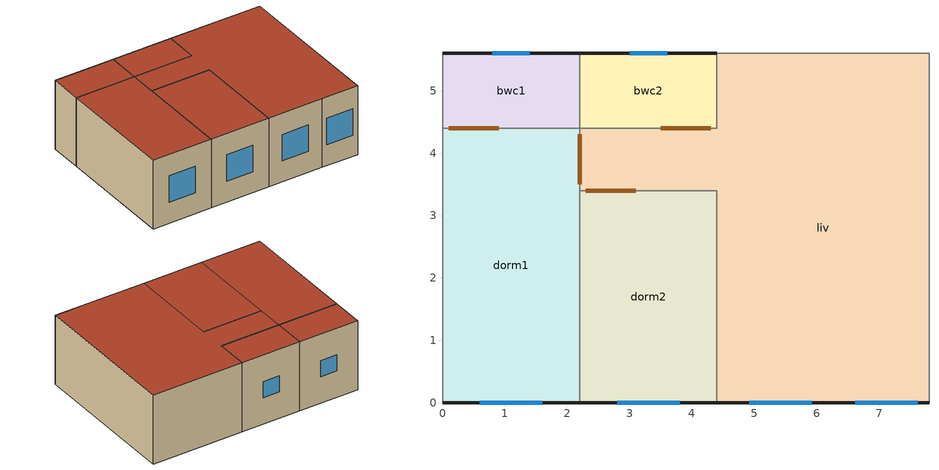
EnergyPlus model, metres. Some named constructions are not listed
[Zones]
bwc1
 floor ground (floor): 2.2,5.6 2.2,4.4 0,4.4 0,5.6 z0
 wall outside (ext_wall): 2.2,5.6 0,5.6 z0:2.6
 wall to dorm1 (int_wall): 0,4.4 2.2,4.4 z0:2.6
 wall to bwc2 (int_wall): 2.2,4.4 2.2,5.6 z0:2.6
 wall adiabatic (int_wall): 0,5.6 0,4.4 z0:2.6
 window (simple_window): 1.4,5.6 0.8,5.6 z1:1.6
 door inside (door_3cm): 0.1,4.4 0.9,4.4 z0:2.1
 roof outside (roof): 0,5.6 0,4.4 2.2,4.4 2.2,5.6 z2.6
bwc2
 floor ground (floor): 4.4,5.6 4.4,4.4 2.2,4.4 2.2,5.6 z0
 wall outside (ext_wall): 4.4,5.6 2.2,5.6 z0:2.6
 wall to liv (int_wall): 2.2,4.4 4.4,4.4 4.4,5.6 z0:2.6
 window (simple_window): 3.6,5.6 3,5.6 z1:1.6
 door inside (door_3cm): 3.5,4.4 4.3,4.4 z0:2.1
 roof outside (roof): 2.2,5.6 2.2,4.4 4.4,4.4 4.4,5.6 z2.6
dorm1
 floor ground (floor): 2.2,4.4 2.2,0 0,0 0,4.4 z0
 wall outside (ext_wall): 0,0 2.2,0 z0:2.6
 wall adiabatic (int_wall): 0,4.4 0,0 z0:2.6
 wall to dorm2 (int_wall): 2.2,0 2.2,3.4 z0:2.6
 wall to liv (int_wall): 2.2,3.4 2.2,4.4 z0:2.6
 window (simple_window): 0.6,0 1.6,0 z0.8:1.8
 door inside (door_3cm): 2.2,3.5 2.2,4.3 z0:2.1
 roof outside (roof): 0,4.4 0,0 2.2,0 2.2,4.4 z2.6
dorm2
 floor ground (floor): 4.4,3.4 4.4,0 2.2,0 2.2,3.4 z0
 wall outside (ext_wall): 2.2,0 4.4,0 z0:2.6
 wall to liv (int_wall): 4.4,0 4.4,3.4 2.2,3.4 z0:2.6
 window (simple_window): 2.8,0 3.8,0 z0.8:1.8
 door inside (door_3cm): 3.1,3.4 2.3,3.4 z0:2.1
 roof outside (roof): 2.2,3.4 2.2,0 4.4,0 4.4,3.4 z2.6
liv
 wall outside (ext_wall): 4.4,0 6.44,0 7.8,0 z0:2.6
 wall adiabatic (int_wall): 7.8,0 7.8,5.6 4.4,5.6 z0:2.6
 window (simple_window): 4.92,0 5.92,0 / 6.62,0 7.62,0 z0.8:1.8
 roof outside (roof): 2.2,4.4 2.2,3.4 4.4,3.4 4.4,0 7.8,0 7.8,5.6 4.4,5.6 4.4,4.4 z2.6
[Zone] Multiplier=1
bwc1; bwc2; dorm1; dorm2; liv
